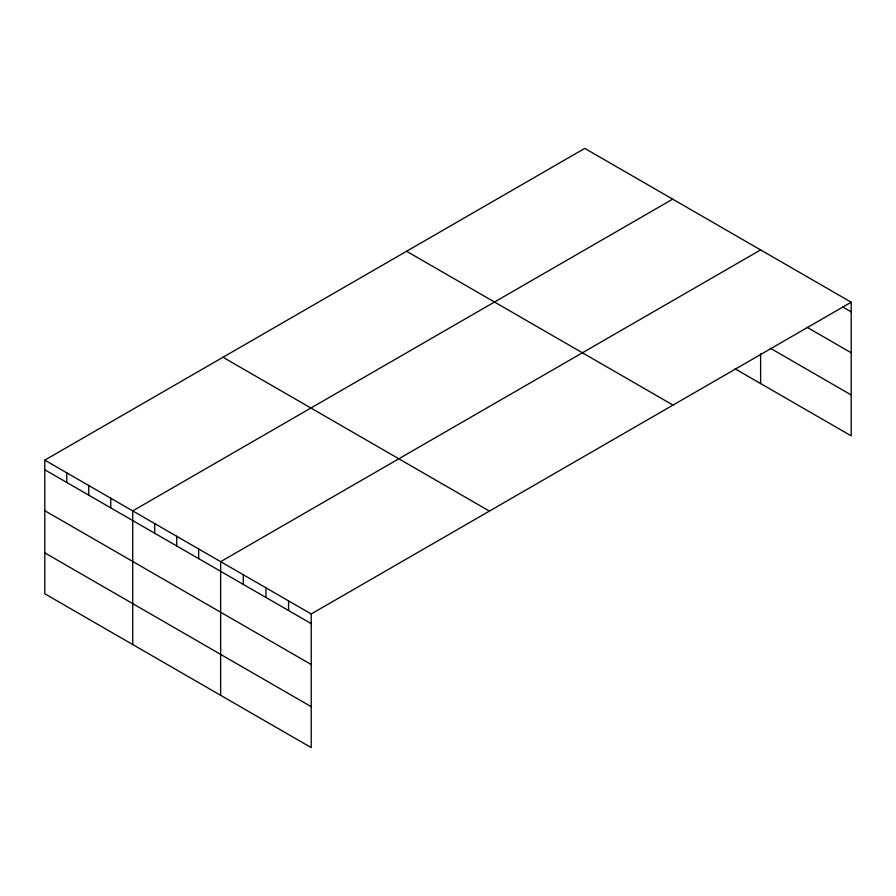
<?xml version="1.0" encoding="UTF-8"?>
<svg xmlns="http://www.w3.org/2000/svg" width="896" height="896" viewBox="0 0 896 896"><rect width="100%" height="100%" fill="white"/><g stroke="black" fill="none" stroke-linecap="round" stroke-linejoin="round"><path stroke-width="1.34" d="M851.2 302.221L584.774 148.389L44.8 460.141L44.8 593.779L311.226 747.611L311.226 613.962L851.2 302.221L851.2 435.859L735.168 368.861M672.694 199.158L132.72 510.899L132.72 644.549M760.614 249.917L220.64 561.669L220.64 695.307M842.856 307.048L851.2 311.864M807.094 327.32L851.2 352.778M770.146 348.141L851.2 394.946M406.582 251.272L673.008 405.093M222.992 357.269L489.418 511.09M44.8 460.141L311.226 613.962M44.8 469.795L311.226 623.616M44.8 510.709L311.226 664.53M44.8 552.866L311.226 706.686M760.614 353.55L760.614 383.555M288.579 600.891L288.579 610.534M265.933 587.81L265.933 597.464M243.286 574.739L243.286 584.394M198.666 548.979L198.666 558.622M176.68 536.29L176.68 545.933M154.706 523.589L154.706 533.243M110.746 498.21L110.746 507.864M88.76 485.52L88.76 495.174M66.786 472.83L66.786 482.485"/></g></svg>
